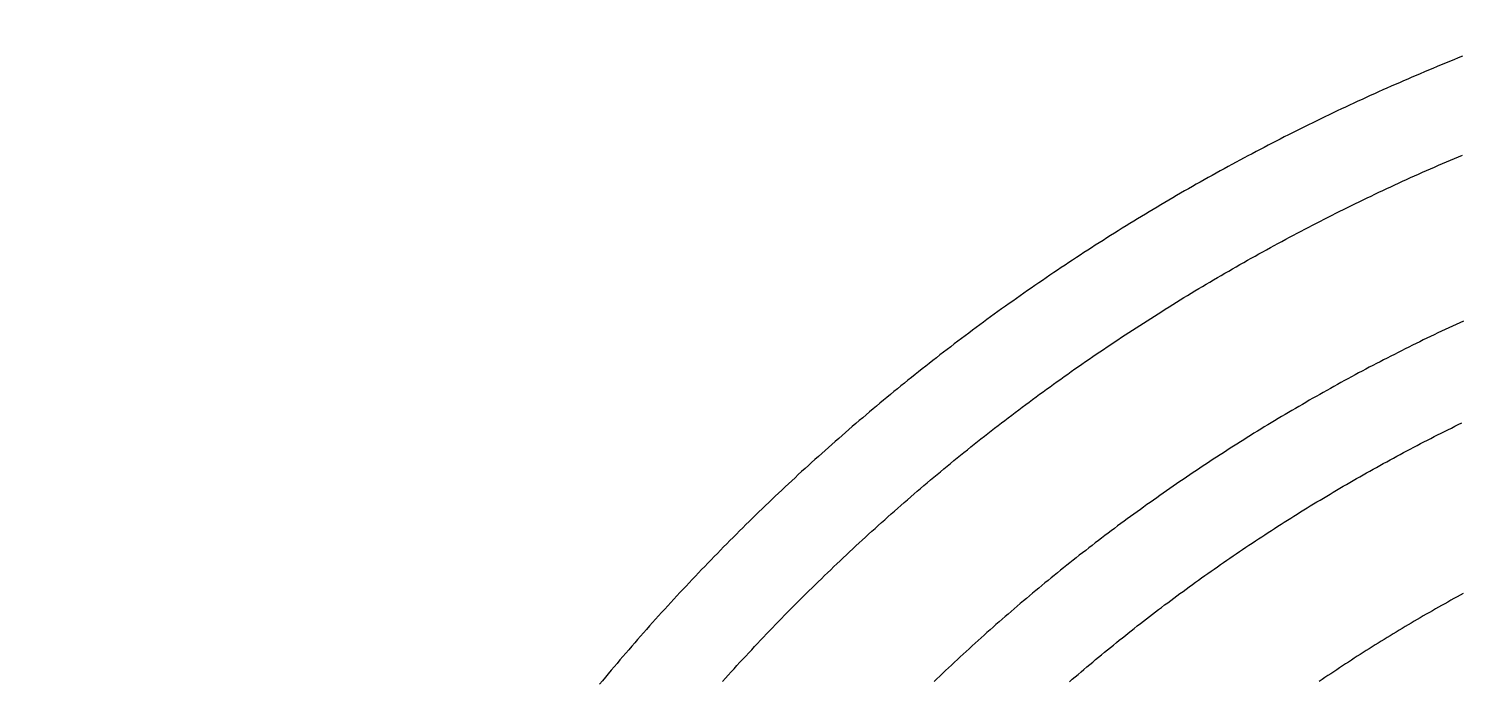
# Model space of a CAD drawing. Header units: inches. Extents: x -43479 to 56521, y -44741 to 59530.
# Drawn here: x 855 to 2734, y 41013 to 41870 of the extents above; entities that cross this region are included whole.
import ezdxf

# ---------------------------------------------------------------- set-up
doc = ezdxf.new("R2010")
doc.units = ezdxf.units.IN
doc.header["$MEASUREMENT"] = 0

# ---------------------------------------------------------------- blocks, each defined once
blk = doc.blocks.new('kanishk_spiralEditV1')
for points in [[(1736.7, -1233.5), (1731.1, -1231.3), (1725.6, -1229), (1720, -1226.8), (1714.5, -1224.5), (1709, -1222.2), (1703.5, -1220), (1697.9, -1217.7), (1692.4, -1215.4), (1686.9, -1213.1), (1681.4, -1210.7), (1675.9, -1208.4), (1670.4, -1206), (1665, -1203.7), (1659.5, -1201.3), (1654, -1198.9), (1648.5, -1196.5), (1643.1, -1194.1), (1637.6, -1191.7), (1632.2, -1189.3), (1626.7, -1186.8), (1621.3, -1184.4), (1615.8, -1181.9), (1610.4, -1179.5), (1605, -1177), (1599.6, -1174.5), (1594.1, -1172), (1588.7, -1169.5), (1583.3, -1166.9), (1577.9, -1164.4), (1572.5, -1161.8), (1567.2, -1159.3), (1561.8, -1156.7), (1556.4, -1154.1), (1551, -1151.5), (1545.7, -1148.9), (1540.3, -1146.3), (1534.9, -1143.7), (1529.6, -1141), (1524.3, -1138.4), (1518.9, -1135.7), (1513.6, -1133), (1508.3, -1130.3), (1502.9, -1127.6), (1497.6, -1124.9), (1492.3, -1122.2), (1487, -1119.5), (1481.7, -1116.7), (1476.4, -1114), (1471.2, -1111.2), (1465.9, -1108.5), (1460.6, -1105.7), (1455.3, -1102.9), (1450.1, -1100.1), (1444.8, -1097.2), (1439.6, -1094.4), (1434.3, -1091.6), (1429.1, -1088.7), (1423.9, -1085.9), (1418.6, -1083), (1413.4, -1080.1), (1408.2, -1077.2), (1403, -1074.3), (1397.8, -1071.4), (1392.6, -1068.5), (1387.4, -1065.5), (1382.3, -1062.6), (1377.1, -1059.6), (1371.9, -1056.7), (1366.8, -1053.7), (1361.6, -1050.7), (1356.5, -1047.7), (1351.3, -1044.7), (1346.2, -1041.7), (1341.1, -1038.6), (1335.9, -1035.6), (1330.8, -1032.5), (1325.7, -1029.5), (1320.6, -1026.4), (1315.5, -1023.3), (1310.4, -1020.2), (1305.4, -1017.1), (1300.3, -1014), (1295.2, -1010.9), (1290.2, -1007.7), (1285.1, -1004.6), (1280.1, -1001.4), (1275, -998.2), (1270, -995.1), (1265, -991.9), (1259.9, -988.7), (1254.9, -985.5), (1249.9, -982.2), (1244.9, -979), (1239.9, -975.8), (1235, -972.5), (1230, -969.2), (1225, -966), (1220, -962.7), (1215.1, -959.4), (1210.1, -956.1), (1205.2, -952.8), (1200.3, -949.5), (1195.3, -946.1), (1190.4, -942.8), (1185.5, -939.4), (1180.6, -936.1), (1175.7, -932.7), (1170.8, -929.3), (1165.9, -925.9), (1161, -922.5), (1156.2, -919.1), (1151.3, -915.6), (1146.4, -912.2), (1141.6, -908.8), (1136.8, -905.3), (1131.9, -901.8), (1127.1, -898.4), (1122.3, -894.9), (1117.5, -891.4), (1112.7, -887.9), (1107.9, -884.4), (1103.1, -880.8), (1098.3, -877.3), (1093.5, -873.8), (1088.8, -870.2), (1084, -866.6), (1079.3, -863.1), (1074.5, -859.5), (1069.8, -855.9), (1065.1, -852.3), (1060.3, -848.7), (1055.6, -845), (1050.9, -841.4), (1046.2, -837.8), (1041.5, -834.1), (1036.9, -830.4), (1032.2, -826.8), (1027.5, -823.1), (1022.9, -819.4), (1018.2, -815.7), (1013.6, -812), (1008.9, -808.3), (1004.3, -804.5), (999.7, -800.8), (995.1, -797), (990.5, -793.3), (985.9, -789.5), (981.3, -785.7), (976.7, -782), (972.2, -778.2), (967.6, -774.4), (963.1, -770.5), (958.5, -766.7), (954, -762.9), (949.5, -759), (944.9, -755.2), (940.4, -751.3), (935.9, -747.4), (931.4, -743.6), (926.9, -739.7), (922.5, -735.8), (918, -731.9), (913.5, -728), (909.1, -724), (904.6, -720.1), (900.2, -716.1), (895.8, -712.2), (891.4, -708.2), (886.9, -704.3), (882.5, -700.3), (878.2, -696.3), (873.8, -692.3), (869.4, -688.3), (865, -684.3), (860.7, -680.2), (856.3, -676.2), (852, -672.2), (847.6, -668.1), (843.3, -664), (839, -660), (834.7, -655.9), (830.4, -651.8), (826.1, -647.7), (821.8, -643.6), (817.6, -639.5), (813.3, -635.4), (809, -631.2), (804.8, -627.1), (800.6, -622.9), (796.3, -618.8), (792.1, -614.6), (787.9, -610.4), (783.7, -606.2), (779.5, -602), (775.3, -597.8), (771.1, -593.6), (767, -589.4), (762.8, -585.2), (758.7, -580.9), (754.5, -576.7), (750.4, -572.4), (746.3, -568.2), (742.2, -563.9), (738.1, -559.6), (734, -555.3), (729.9, -551), (725.8, -546.7), (721.8, -542.4), (717.7, -538.1), (713.7, -533.8), (709.6, -529.4), (705.6, -525.1), (701.6, -520.7), (697.6, -516.4), (693.6, -512), (689.6, -507.6), (685.6, -503.2), (681.6, -498.8), (677.6, -494.4), (673.7, -490), (669.7, -485.6), (665.8, -481.2), (661.9, -476.8), (658, -472.3), (654.1, -467.9), (650.2, -463.4), (646.3, -458.9), (642.4, -454.5), (638.5, -450), (634.7, -445.5), (630.8, -441), (627, -436.5), (623.2, -432), (619.3, -427.4), (615.5, -422.9), (611.7, -418.4), (607.9, -413.8), (604.1, -409.3)], [(1738.1, -886), (1733.3, -883.8), (1728.5, -881.6), (1723.7, -879.4), (1718.9, -877.1), (1714.1, -874.9), (1709.3, -872.6), (1704.5, -870.3), (1699.8, -868), (1695, -865.7), (1690.2, -863.4), (1685.4, -861.1), (1680.7, -858.8), (1675.9, -856.5), (1671.2, -854.1), (1666.5, -851.8), (1661.7, -849.4), (1657, -847), (1652.3, -844.6), (1647.5, -842.2), (1642.8, -839.8), (1638.1, -837.4), (1633.4, -835), (1628.7, -832.6), (1624, -830.1), (1619.3, -827.7), (1614.6, -825.2), (1610, -822.7), (1605.3, -820.2), (1600.6, -817.8), (1596, -815.3), (1591.3, -812.7), (1586.6, -810.2), (1582, -807.7), (1577.4, -805.1), (1572.7, -802.6), (1568.1, -800), (1563.5, -797.5), (1558.8, -794.9), (1554.2, -792.3), (1549.6, -789.7), (1545, -787.1), (1540.4, -784.5), (1535.8, -781.9), (1531.3, -779.2), (1526.7, -776.6), (1522.1, -773.9), (1517.5, -771.3), (1513, -768.6), (1508.4, -765.9), (1503.9, -763.2), (1499.3, -760.5), (1494.8, -757.8), (1490.3, -755.1), (1485.7, -752.3), (1481.2, -749.6), (1476.7, -746.9), (1472.2, -744.1), (1467.7, -741.3), (1463.2, -738.6), (1458.7, -735.8), (1454.2, -733), (1449.7, -730.2), (1445.3, -727.4), (1440.8, -724.5), (1436.3, -721.7), (1431.9, -718.9), (1427.4, -716), (1423, -713.1), (1418.6, -710.3), (1414.1, -707.4), (1409.7, -704.5), (1405.3, -701.6), (1400.9, -698.7), (1396.5, -695.8), (1392.1, -692.9), (1387.7, -689.9), (1383.3, -687), (1378.9, -684), (1374.5, -681.1), (1370.2, -678.1), (1365.8, -675.1), (1361.5, -672.1), (1357.1, -669.1), (1352.8, -666.1), (1348.4, -663.1), (1344.1, -660.1), (1339.8, -657.1), (1335.5, -654), (1331.2, -651), (1326.9, -647.9), (1322.6, -644.9), (1318.3, -641.8), (1314, -638.7), (1309.7, -635.6), (1305.5, -632.5), (1301.2, -629.4), (1296.9, -626.3), (1292.7, -623.1), (1288.5, -620), (1284.2, -616.9), (1280, -613.7), (1275.8, -610.5), (1271.6, -607.4), (1267.4, -604.2), (1263.2, -601), (1259, -597.8), (1254.8, -594.6), (1250.6, -591.4), (1246.4, -588.1), (1242.3, -584.9), (1238.1, -581.7), (1233.9, -578.4), (1229.8, -575.2), (1225.7, -571.9), (1221.5, -568.6), (1217.4, -565.3), (1213.3, -562), (1209.2, -558.7), (1205.1, -555.4), (1201, -552.1), (1196.9, -548.8), (1192.8, -545.4), (1188.7, -542.1), (1184.7, -538.7), (1180.6, -535.4), (1176.6, -532), (1172.5, -528.6), (1168.5, -525.2), (1164.4, -521.9), (1160.4, -518.5), (1156.4, -515), (1152.4, -511.6), (1148.4, -508.2), (1144.4, -504.8), (1140.4, -501.3), (1136.4, -497.9), (1132.5, -494.4), (1128.5, -490.9), (1124.5, -487.5), (1120.6, -484), (1116.7, -480.5), (1112.7, -477), (1108.8, -473.5), (1104.9, -470), (1101, -466.4), (1097.1, -462.9), (1093.2, -459.4), (1089.3, -455.8), (1085.4, -452.3), (1081.5, -448.7), (1077.6, -445.1), (1073.8, -441.5), (1069.9, -437.9), (1066.1, -434.3), (1062.3, -430.7), (1058.4, -427.1), (1054.6, -423.5), (1050.8, -419.9), (1047, -416.2), (1043.2, -412.6)], [(1737.8, -528.2), (1733.7, -526), (1729.7, -523.8), (1725.6, -521.6), (1721.6, -519.3), (1717.5, -517.1), (1713.5, -514.8), (1709.5, -512.6), (1705.4, -510.3), (1701.4, -508), (1697.4, -505.7), (1693.4, -503.4), (1689.4, -501.1), (1685.4, -498.8), (1681.4, -496.5), (1677.4, -494.2), (1673.5, -491.8), (1669.5, -489.5), (1665.5, -487.1), (1661.5, -484.8), (1657.6, -482.4), (1653.6, -480), (1649.7, -477.6), (1645.7, -475.2), (1641.8, -472.8), (1637.8, -470.4), (1633.9, -468), (1630, -465.6), (1626.1, -463.1), (1622.2, -460.7), (1618.3, -458.2), (1614.3, -455.8), (1610.5, -453.3), (1606.6, -450.8), (1602.7, -448.3), (1598.8, -445.8), (1594.9, -443.3), (1591, -440.8), (1587.2, -438.3), (1583.3, -435.8), (1579.5, -433.3), (1575.6, -430.7), (1571.8, -428.2), (1567.9, -425.6), (1564.1, -423), (1560.3, -420.5), (1556.4, -417.9), (1552.6, -415.3), (1548.8, -412.7)], [(1220.9, -412.3), (1224.7, -415.6), (1228.5, -418.8), (1232.3, -422.1), (1236.1, -425.4), (1240, -428.6), (1243.8, -431.8), (1247.6, -435.1), (1251.5, -438.3), (1255.3, -441.5), (1259.2, -444.7), (1263.1, -447.9), (1267, -451.1), (1270.8, -454.3), (1274.7, -457.4), (1278.6, -460.6), (1282.5, -463.8), (1286.4, -466.9), (1290.4, -470), (1294.3, -473.2), (1298.2, -476.3), (1302.1, -479.4), (1306.1, -482.5), (1310, -485.6), (1314, -488.7), (1318, -491.8), (1321.9, -494.9), (1325.9, -497.9), (1329.9, -501), (1333.9, -504.1), (1337.9, -507.1), (1341.9, -510.1), (1345.9, -513.2), (1349.9, -516.2), (1353.9, -519.2), (1358, -522.2), (1362, -525.2), (1366, -528.2), (1370.1, -531.1), (1374.2, -534.1), (1378.2, -537.1), (1382.3, -540), (1386.4, -543), (1390.4, -545.9), (1394.5, -548.8), (1398.6, -551.7), (1402.7, -554.6), (1406.8, -557.5), (1410.9, -560.4), (1415.1, -563.3), (1419.2, -566.2), (1423.3, -569.1), (1427.4, -571.9), (1431.6, -574.8), (1435.7, -577.6), (1439.9, -580.4), (1444.1, -583.3), (1448.2, -586.1), (1452.4, -588.9), (1456.6, -591.7), (1460.8, -594.5), (1465, -597.3), (1469.2, -600), (1473.4, -602.8), (1477.6, -605.5), (1481.8, -608.3), (1486, -611), (1490.2, -613.8), (1494.5, -616.5), (1498.7, -619.2), (1503, -621.9), (1507.2, -624.6), (1511.5, -627.3), (1515.7, -629.9), (1520, -632.6), (1524.3, -635.3), (1528.5, -637.9), (1532.8, -640.6), (1537.1, -643.2), (1541.4, -645.8), (1545.7, -648.4), (1550, -651), (1554.3, -653.6), (1558.7, -656.2), (1563, -658.8), (1567.3, -661.4), (1571.7, -663.9), (1576, -666.5), (1580.4, -669), (1584.7, -671.5), (1589.1, -674.1), (1593.4, -676.6), (1597.8, -679.1), (1602.2, -681.6), (1606.6, -684.1), (1610.9, -686.5), (1615.3, -689), (1619.7, -691.5), (1624.1, -693.9), (1628.5, -696.4), (1632.9, -698.8), (1637.4, -701.2), (1641.8, -703.6), (1646.2, -706), (1650.7, -708.4), (1655.1, -710.8), (1659.5, -713.2), (1664, -715.6), (1668.4, -717.9), (1672.9, -720.3), (1677.4, -722.6), (1681.8, -725), (1686.3, -727.3), (1690.8, -729.6), (1695.3, -731.9), (1699.8, -734.2), (1704.3, -736.5), (1708.8, -738.8), (1713.3, -741), (1717.8, -743.3), (1722.3, -745.5), (1726.8, -747.8), (1731.3, -750), (1735.9, -752.2)], [(765.5, -412.7), (769.3, -416.9), (773.1, -421.1), (776.9, -425.3), (780.7, -429.5), (784.5, -433.7), (788.4, -437.9), (792.2, -442), (796.1, -446.2), (799.9, -450.4), (803.8, -454.5), (807.7, -458.7), (811.6, -462.8), (815.5, -466.9), (819.4, -471), (823.3, -475.1), (827.2, -479.2), (831.1, -483.3), (835.1, -487.4), (839, -491.5), (843, -495.6), (847, -499.6), (850.9, -503.7), (854.9, -507.7), (858.9, -511.8), (862.9, -515.8), (866.9, -519.8), (871, -523.8), (875, -527.8), (879, -531.8), (883.1, -535.8), (887.1, -539.8), (891.2, -543.7), (895.3, -547.7), (899.3, -551.7), (903.4, -555.6), (907.5, -559.5), (911.6, -563.5), (915.7, -567.4), (919.9, -571.3), (924, -575.2), (928.1, -579.1), (932.3, -583), (936.4, -586.9), (940.6, -590.7), (944.8, -594.6), (948.9, -598.4), (953.1, -602.3), (957.3, -606.1), (961.5, -609.9), (965.7, -613.7), (970, -617.6), (974.2, -621.4), (978.4, -625.1), (982.7, -628.9), (986.9, -632.7), (991.2, -636.5), (995.5, -640.2), (999.7, -644), (1004, -647.7), (1008.3, -651.4), (1012.6, -655.1), (1016.9, -658.9), (1021.2, -662.6), (1025.6, -666.3), (1029.9, -669.9), (1034.2, -673.6), (1038.6, -677.3), (1042.9, -680.9), (1047.3, -684.6), (1051.7, -688.2), (1056.1, -691.9), (1060.4, -695.5), (1064.8, -699.1), (1069.2, -702.7), (1073.7, -706.3), (1078.1, -709.9), (1082.5, -713.4), (1086.9, -717), (1091.4, -720.6), (1095.8, -724.1), (1100.3, -727.7), (1104.7, -731.2), (1109.2, -734.7), (1113.7, -738.2), (1118.2, -741.7), (1122.7, -745.2), (1127.2, -748.7), (1131.7, -752.2), (1136.2, -755.6), (1140.7, -759.1), (1145.3, -762.5), (1149.8, -766), (1154.3, -769.4), (1158.9, -772.8), (1163.5, -776.2), (1168, -779.6), (1172.6, -783), (1177.2, -786.4), (1181.8, -789.8), (1186.4, -793.1), (1191, -796.5), (1195.6, -799.8), (1200.2, -803.2), (1204.8, -806.5), (1209.5, -809.8), (1214.1, -813.1), (1218.8, -816.4), (1223.4, -819.7), (1228.1, -823), (1232.7, -826.2), (1237.4, -829.5), (1242.1, -832.7), (1246.8, -836), (1251.5, -839.2), (1256.2, -842.4), (1260.9, -845.6), (1265.6, -848.8), (1270.3, -852), (1275.1, -855.2), (1279.8, -858.3), (1284.6, -861.5), (1289.3, -864.7), (1294.1, -867.8), (1298.8, -870.9), (1303.6, -874), (1308.4, -877.2), (1313.2, -880.2), (1318, -883.3), (1322.8, -886.4), (1327.6, -889.5), (1332.4, -892.5), (1337.2, -895.6), (1342, -898.6), (1346.8, -901.7), (1351.7, -904.7), (1356.5, -907.7), (1361.4, -910.7), (1366.2, -913.7), (1371.1, -916.7), (1376, -919.6), (1380.8, -922.6), (1385.7, -925.5), (1390.6, -928.5), (1395.5, -931.4), (1400.4, -934.3), (1405.3, -937.2), (1410.2, -940.1), (1415.2, -943), (1420.1, -945.9), (1425, -948.8), (1430, -951.6), (1434.9, -954.5), (1439.9, -957.3), (1444.8, -960.1), (1449.8, -963), (1454.7, -965.8), (1459.7, -968.6), (1464.7, -971.3), (1469.7, -974.1), (1474.7, -976.9), (1479.7, -979.6), (1484.7, -982.4), (1489.7, -985.1), (1494.7, -987.8), (1499.8, -990.6), (1504.8, -993.3), (1509.8, -996), (1514.9, -998.6), (1519.9, -1001.3), (1525, -1004), (1530, -1006.6), (1535.1, -1009.3), (1540.2, -1011.9), (1545.2, -1014.5), (1550.3, -1017.1), (1555.4, -1019.7), (1560.5, -1022.3), (1565.6, -1024.9), (1570.7, -1027.4), (1575.8, -1030), (1580.9, -1032.5), (1586, -1035.1), (1591.2, -1037.6), (1596.3, -1040.1), (1601.4, -1042.6), (1606.6, -1045.1), (1611.7, -1047.6), (1616.9, -1050.1), (1622, -1052.5), (1627.2, -1055), (1632.4, -1057.4), (1637.5, -1059.8), (1642.7, -1062.2), (1647.9, -1064.7), (1653.1, -1067), (1658.3, -1069.4), (1663.5, -1071.8), (1668.7, -1074.2), (1673.9, -1076.5), (1679.1, -1078.9), (1684.4, -1081.2), (1689.6, -1083.5), (1694.8, -1085.8), (1700, -1088.1), (1705.3, -1090.4), (1710.5, -1092.7), (1715.8, -1094.9), (1721, -1097.2), (1726.3, -1099.4), (1731.6, -1101.7), (1736.8, -1103.9)]]:
    blk.add_lwpolyline(points)

msp = doc.modelspace()

# ---------------------------------------------------------------- linework, layer by layer
msp.add_circle((6520.5, 9529.6), 50000)

# ---------------------------------------------------------------- block references
at = {"xscale": -1, "rotation": 180}
msp.add_blockref('kanishk_spiralEditV1', (1000, 40600), dxfattribs=at)

doc.saveas('drawing.dxf')
